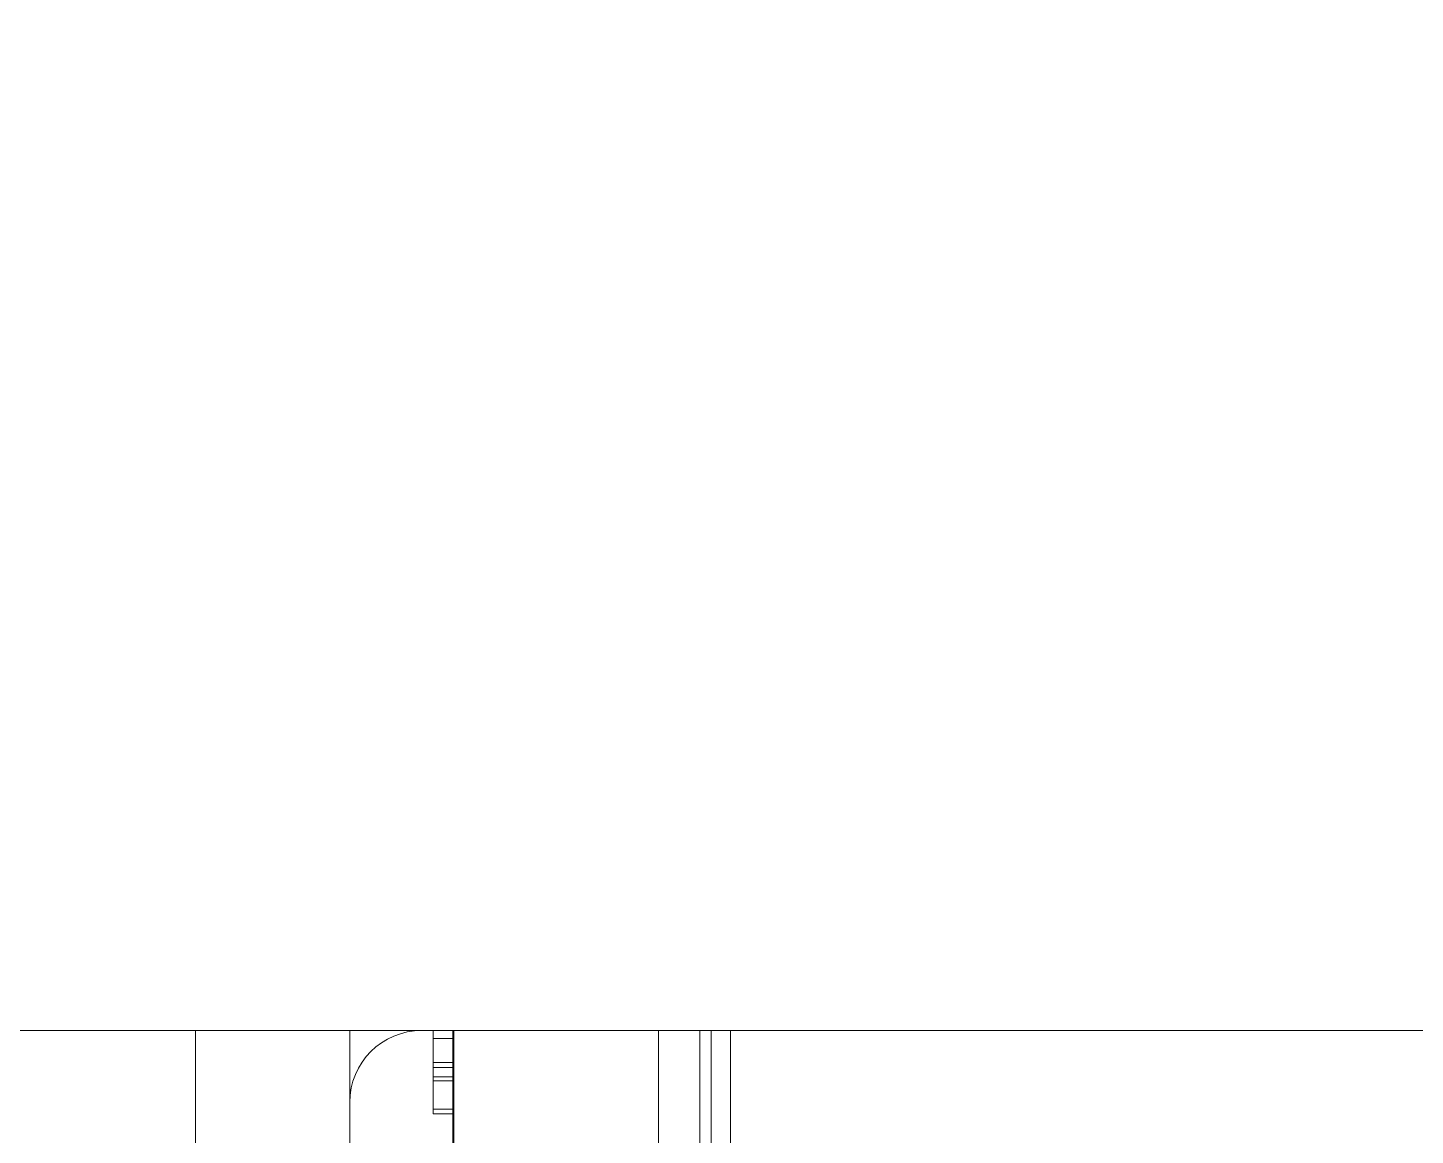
# Model space of a CAD drawing. Header units: millimetres. Extents: x -50460 to 50460, y -35640 to 35640.
# Drawn here: x -35184.37 to -35170.89, y 21175.93 to 21186.68 of the extents above; entities that cross this region are included whole.
import ezdxf

# ---------------------------------------------------------------- set-up
doc = ezdxf.new("R2010")
doc.units = ezdxf.units.MM
doc.set_wipeout_variables(frame=1)
for name, color, linetype, lineweight in [('EB0', 7, 'Continuous', 15), ('尺寸线层', 4, 'Continuous', 18), ('粗实线层', 7, 'Continuous', 15), ('粗实线层_1', 7, 'Continuous', 15)]:
    doc.layers.add(name, color=color, linetype=linetype, lineweight=lineweight)

# ---------------------------------------------------------------- blocks, each defined once
blk = doc.blocks.new('*X891')
at = {"layer": '粗实线层'}
blk.add_line((12, -10), (12, -177), dxfattribs=at)
blk = doc.blocks.new('*X888')
at = {"layer": '粗实线层_1'}
blk.add_blockref('*X891', (9, -39.5), dxfattribs=at)
blk = doc.blocks.new('*X893')
at = {"layer": '粗实线层'}
for p, q in [((0, -57.75), (0, -42.5)), ((0.7, -42.5), (0.7, -52.5)), ((1.01, -42.5), (1.01, -82.5)), ((3, -42.5), (3, -65.3)), ((3.4, -60.75), (3.4, -42.5)), ((3.51, -42.5), (3.51, -85)), ((3.51, -85), (3.51, -42.5)), ((3.7, -66), (3.7, -42.5)), ((0.81, -42.764), (1.01, -42.764)), ((0.81, -42.797), (0.81, -42.764)), ((0.81, -42.767), (1.01, -42.767)), ((0.81, -42.797), (1.01, -42.797)), ((0.81, -43.167), (0.81, -42.797)), ((1, -44.018), (1, -42.764)), ((0.81, -43.03), (1.01, -43.03)), ((0.81, -43.106), (1.01, -43.106)), ((0.81, -43.134), (1.01, -43.134)), ((0.81, -43.136), (1.01, -43.136)), ((0.81, -43.146), (1.01, -43.146)), ((0.81, -43.167), (0.81, -43.164)), ((0.81, -43.167), (1.01, -43.167)), ((0.81, -43.171), (0.81, -43.167)), ((0.81, -43.176), (0.81, -43.171)), ((0.81, -43.18), (0.81, -43.176)), ((0.81, -43.185), (0.81, -43.18)), ((0.81, -43.19), (0.81, -43.185)), ((0.81, -43.195), (0.81, -43.19)), ((0.81, -43.201), (0.81, -43.195)), ((0.81, -43.206), (0.81, -43.201)), ((0.81, -43.212), (0.81, -43.206)), ((0.81, -43.218), (0.81, -43.212)), ((0.81, -43.224), (0.81, -43.218)), ((0.81, -43.23), (0.81, -43.224)), ((0.81, -43.236), (0.81, -43.23)), ((0.81, -43.236), (1.01, -43.236)), ((0.81, -43.522), (0.81, -43.236)), ((0.81, -43.238), (0.81, -43.238)), ((0.81, -43.238), (1.01, -43.238)), ((0.81, -43.522), (1.01, -43.522)), ((0.81, -43.529), (0.81, -43.522)), ((0.81, -43.535), (0.81, -43.529)), ((0.81, -43.542), (0.81, -43.535)), ((0.81, -43.549), (0.81, -43.542)), ((0.81, -43.555), (0.81, -43.549)), ((0.81, -43.561), (0.81, -43.555)), ((0.81, -43.568), (0.81, -43.561)), ((0.81, -43.574), (0.81, -43.568)), ((0.81, -43.58), (0.81, -43.574)), ((0.81, -43.585), (0.81, -43.58)), ((0.81, -43.59), (0.81, -43.585)), ((0.81, -43.595), (0.81, -43.59)), ((0.81, -43.6), (0.81, -43.595)), ((0.81, -43.604), (0.81, -43.6)), ((0.81, -43.608), (0.81, -43.604)), ((0.81, -43.611), (0.81, -43.608)), ((0.81, -43.614), (0.81, -43.611)), ((0.81, -43.616), (0.81, -43.614)), ((0.81, -43.618), (0.81, -43.616)), ((0.81, -43.617), (1.01, -43.617)), ((0.81, -43.62), (0.81, -43.618)), ((0.81, -43.622), (0.81, -43.62)), ((0.81, -43.623), (0.81, -43.622)), ((0.81, -43.624), (0.81, -43.623)), ((0.81, -43.625), (0.81, -43.624)), ((0.81, -43.626), (0.81, -43.625)), ((0.81, -43.625), (0.81, -43.625)), ((0.81, -43.626), (1.01, -43.626)), ((0.81, -43.626), (0.81, -43.626)), ((0.81, -43.646), (0.81, -43.626)), ((0.81, -43.646), (1.01, -43.646)), ((0.81, -44.018), (0.81, -43.646)), ((0.81, -43.976), (1.01, -43.976)), ((0.81, -43.983), (0.81, -43.983)), ((0.81, -43.983), (1.01, -43.983)), ((0.81, -43.995), (1.01, -43.995)), ((0.81, -44.018), (1.01, -44.018)), ((1, -44.254), (1, -44.018)), ((0.81, -44.254), (1.01, -44.254)), ((0.81, -44.325), (0.81, -44.254)), ((0.81, -44.325), (1.01, -44.325)), ((0.81, -44.335), (0.81, -44.325)), ((0.81, -44.335), (1.01, -44.335)), ((0.81, -44.339), (0.81, -44.335)), ((0.81, -44.344), (0.81, -44.339)), ((0.81, -44.35), (0.81, -44.344)), ((1, -45.541), (1, -44.254)), ((0.81, -44.356), (0.81, -44.35)), ((0.81, -44.363), (0.81, -44.356)), ((0.81, -44.371), (0.81, -44.363)), ((0.81, -44.38), (0.81, -44.371)), ((0.81, -44.39), (0.81, -44.38)), ((0.81, -44.401), (0.81, -44.39)), ((0.81, -44.412), (0.81, -44.401)), ((0.81, -44.425), (0.81, -44.412)), ((0.81, -44.438), (0.81, -44.425)), ((0.81, -44.452), (0.81, -44.438)), ((0.81, -44.467), (0.81, -44.452)), ((0.81, -44.483), (0.81, -44.467)), ((0.81, -44.499), (0.81, -44.483)), ((0.81, -44.516), (0.81, -44.499)), ((0.81, -44.533), (0.81, -44.516)), ((0.81, -44.551), (0.81, -44.533)), ((0.81, -44.569), (0.81, -44.551)), ((0.81, -44.587), (0.81, -44.569)), ((0.81, -44.605), (0.81, -44.587)), ((0.81, -44.623), (0.81, -44.605)), ((0.81, -44.642), (0.81, -44.623)), ((0.81, -44.627), (1.01, -44.627)), ((0.81, -44.66), (0.81, -44.642)), ((0.81, -44.678), (0.81, -44.66)), ((0.81, -44.697), (0.81, -44.678)), ((0.81, -44.693), (1.01, -44.693)), ((0.81, -44.697), (1.01, -44.697)), ((0.81, -45.206), (0.81, -44.697)), ((0.81, -44.818), (1.01, -44.818)), ((0.81, -45.048), (1.01, -45.048)), ((0.81, -45.1), (0.81, -45.1)), ((0.81, -45.1), (1.01, -45.1)), ((0.81, -45.163), (1.01, -45.163)), ((0.81, -45.206), (1.01, -45.206)), ((0.81, -45.225), (0.81, -45.206)), ((0.81, -45.244), (0.81, -45.225)), ((0.81, -45.262), (0.81, -45.244)), ((0.81, -45.281), (0.81, -45.262)), ((0.81, -45.299), (0.81, -45.281)), ((0.81, -45.317), (0.81, -45.299)), ((0.81, -45.335), (0.81, -45.317)), ((0.81, -45.352), (0.81, -45.335)), ((0.81, -45.37), (0.81, -45.352)), ((0.81, -45.386), (0.81, -45.37)), ((0.81, -45.403), (0.81, -45.386)), ((0.81, -45.418), (0.81, -45.403)), ((0.81, -45.433), (0.81, -45.418)), ((0.81, -45.447), (0.81, -45.433)), ((0.81, -45.46), (0.81, -45.447)), ((0.81, -45.472), (0.81, -45.46)), ((0.81, -45.471), (1.01, -45.471)), ((0.81, -45.483), (0.81, -45.472)), ((0.81, -45.493), (0.81, -45.483)), ((0.81, -45.502), (0.81, -45.493)), ((0.81, -45.51), (0.81, -45.502)), ((0.81, -45.517), (0.81, -45.51)), ((0.81, -45.523), (0.81, -45.517)), ((0.81, -45.528), (0.81, -45.523)), ((0.81, -45.532), (0.81, -45.528)), ((0.81, -45.535), (0.81, -45.532)), ((0.81, -45.538), (0.81, -45.535)), ((0.81, -45.54), (0.81, -45.538)), ((0.81, -45.54), (1.01, -45.54)), ((0.81, -45.541), (0.81, -45.54)), ((0.81, -45.541), (1.01, -45.541)), ((1, -45.788), (1, -45.541)), ((0.81, -45.788), (1.01, -45.788)), ((0.81, -45.867), (0.81, -45.788)), ((1, -47.112), (1, -45.788)), ((0.81, -45.867), (1.01, -45.867)), ((0.81, -45.88), (0.81, -45.867)), ((0.81, -45.88), (1.01, -45.88)), ((0.81, -45.887), (0.81, -45.88)), ((0.81, -45.895), (0.81, -45.887)), ((0.81, -45.904), (0.81, -45.895)), ((0.81, -45.915), (0.81, -45.904)), ((0.81, -45.927), (0.81, -45.915)), ((0.81, -45.941), (0.81, -45.927)), ((0.81, -45.956), (0.81, -45.941)), ((0.81, -45.972), (0.81, -45.956)), ((0.81, -45.99), (0.81, -45.972)), ((0.81, -46.009), (0.81, -45.99)), ((0.81, -46.029), (0.81, -46.009)), ((0.81, -46.05), (0.81, -46.029)), ((0.81, -46.072), (0.81, -46.05)), ((0.81, -46.094), (0.81, -46.072)), ((0.81, -46.075), (1.01, -46.075)), ((0.81, -46.117), (0.81, -46.094)), ((0.81, -46.14), (0.81, -46.117)), ((0.81, -46.163), (0.81, -46.14)), ((0.81, -46.186), (0.81, -46.163)), ((0.81, -46.163), (0.827, -46.163)), ((0.81, -46.164), (1.01, -46.164)), ((0.81, -46.184), (1.01, -46.184)), ((0.81, -46.209), (0.81, -46.186)), ((0.81, -46.209), (1.01, -46.209)), ((0.81, -46.275), (0.81, -46.209)), ((0.81, -46.219), (1.01, -46.219)), ((0.81, -46.23), (1.01, -46.23)), ((0.827, -46.163), (0.843, -46.163)), ((0.843, -46.163), (0.86, -46.163)), ((0.86, -46.163), (0.877, -46.163)), ((0.877, -46.163), (0.893, -46.163)), ((0.893, -46.163), (0.91, -46.163)), ((0.91, -46.163), (0.927, -46.163)), ((0.927, -46.163), (0.943, -46.163)), ((0.943, -46.163), (0.96, -46.163)), ((0.96, -46.163), (0.977, -46.163)), ((0.977, -46.163), (0.993, -46.163)), ((0.993, -46.163), (1.01, -46.163)), ((1.01, -46.163), (1.01, -46.163)), ((1.01, -46.163), (1.01, -46.163)), ((1.01, -46.163), (1.01, -46.163)), ((1.01, -46.163), (1.01, -46.164)), ((1.01, -46.164), (1.01, -46.164)), ((1.01, -46.164), (1.01, -46.164)), ((1.01, -46.164), (1.01, -46.184)), ((1.01, -46.184), (1.01, -46.188)), ((1.01, -46.188), (1.01, -46.199)), ((1.01, -46.199), (1.01, -46.218)), ((1.01, -46.218), (1.01, -46.241)), ((0.81, -46.25), (0.81, -46.25)), ((0.81, -46.25), (1.01, -46.25)), ((0.81, -46.275), (1.01, -46.275)), ((0.81, -47.112), (0.81, -46.275)), ((0.81, -46.289), (1.01, -46.289)), ((0.81, -46.314), (1.01, -46.314)), ((1.01, -46.241), (1.01, -46.265)), ((1.01, -46.265), (1.01, -46.289)), ((1.01, -46.289), (1.01, -46.664)), ((0.81, -46.593), (1.01, -46.593)), ((0.81, -46.609), (0.81, -46.609)), ((0.81, -46.609), (1.01, -46.609)), ((0.81, -46.664), (1.01, -46.664)), ((0.81, -46.693), (0.81, -46.693)), ((0.81, -46.693), (1.01, -46.693)), ((0.81, -46.712), (0.81, -46.712)), ((0.81, -46.712), (1.01, -46.712)), ((0.81, -46.712), (1.01, -46.712)), ((1.01, -46.664), (1.01, -46.679)), ((1.01, -46.679), (1.01, -46.693)), ((1.01, -46.693), (1.01, -46.703)), ((1.01, -46.703), (1.01, -46.709)), ((1.01, -46.709), (1.01, -46.712)), ((1.01, -46.712), (1.01, -46.712)), ((0.81, -47.001), (1.01, -47.001)), ((0.81, -47.032), (1.01, -47.032)), ((0.81, -47.034), (0.827, -47.034)), ((0.827, -47.034), (0.843, -47.034)), ((0.843, -47.034), (0.86, -47.034)), ((0.86, -47.034), (0.877, -47.034)), ((0.877, -47.034), (0.893, -47.034)), ((0.893, -47.034), (0.91, -47.034)), ((0.91, -47.034), (0.927, -47.034)), ((0.927, -47.034), (0.943, -47.034)), ((0.943, -47.034), (0.96, -47.034)), ((0.96, -47.034), (0.977, -47.034)), ((0.977, -47.034), (0.993, -47.034)), ((0.993, -47.034), (1.01, -47.034)), ((0.81, -47.076), (1.01, -47.076)), ((0.81, -47.112), (1.01, -47.112)), ((1, -47.205), (1, -47.112)), ((0.81, -47.205), (1.01, -47.205)), ((0.81, -47.372), (0.81, -47.205)), ((1, -49.196), (1, -47.205)), ((0.81, -47.372), (1.01, -47.372)), ((0.81, -47.376), (0.81, -47.372)), ((0.81, -47.379), (0.81, -47.376)), ((0.81, -47.384), (0.81, -47.379)), ((0.81, -47.389), (0.81, -47.384)), ((0.81, -47.395), (0.81, -47.389)), ((0.81, -47.402), (0.81, -47.395)), ((0.81, -47.41), (0.81, -47.402)), ((0.81, -47.419), (0.81, -47.41)), ((0.81, -47.428), (0.81, -47.419)), ((0.81, -47.44), (0.81, -47.428)), ((0.81, -47.451), (0.81, -47.44)), ((0.81, -47.451), (1.01, -47.451)), ((0.81, -47.464), (0.81, -47.451)), ((0.81, -47.477), (0.81, -47.464)), ((0.81, -47.491), (0.81, -47.477)), ((0.81, -47.505), (0.81, -47.491)), ((0.81, -47.52), (0.81, -47.505)), ((0.81, -47.536), (0.81, -47.52)), ((0.81, -47.552), (0.81, -47.536)), ((0.81, -47.568), (0.81, -47.552)), ((0.81, -47.585), (0.81, -47.568)), ((0.81, -47.573), (1.01, -47.573)), ((0.81, -47.603), (0.81, -47.585)), ((0.81, -47.62), (0.81, -47.603)), ((0.81, -47.638), (0.81, -47.62)), ((0.81, -47.656), (0.81, -47.638)), ((0.81, -47.675), (0.81, -47.656)), ((0.81, -47.693), (0.81, -47.675)), ((0.81, -47.711), (0.81, -47.693)), ((0.81, -47.729), (0.81, -47.711)), ((0.81, -47.722), (1.01, -47.722)), ((0.81, -47.748), (0.81, -47.729)), ((0.81, -47.766), (0.81, -47.748)), ((0.81, -47.766), (1.01, -47.766)), ((0.81, -48.048), (0.81, -47.766)), ((0.81, -47.838), (1.01, -47.838)), ((0.81, -47.928), (0.81, -47.928)), ((0.81, -47.928), (1.01, -47.928)), ((0.81, -47.997), (1.01, -47.997)), ((0.81, -48.048), (1.01, -48.048)), ((0.81, -48.07), (0.81, -48.048)), ((0.81, -48.092), (0.81, -48.07)), ((0.81, -48.08), (0.81, -48.08)), ((0.81, -48.08), (1.01, -48.08)), ((0.81, -48.082), (0.827, -48.082)), ((0.81, -48.114), (0.81, -48.092)), ((0.81, -48.135), (0.81, -48.114)), ((0.827, -48.082), (0.843, -48.082)), ((0.843, -48.082), (0.86, -48.082)), ((0.86, -48.082), (0.877, -48.082)), ((0.877, -48.082), (0.893, -48.082)), ((0.893, -48.082), (0.91, -48.082)), ((0.91, -48.082), (0.927, -48.082)), ((0.927, -48.082), (0.943, -48.082)), ((0.943, -48.082), (0.96, -48.082)), ((0.96, -48.082), (0.977, -48.082)), ((0.977, -48.082), (0.993, -48.082)), ((0.993, -48.082), (1.01, -48.082)), ((0.81, -48.156), (0.81, -48.135)), ((0.81, -48.177), (0.81, -48.156)), ((0.81, -48.197), (0.81, -48.177)), ((0.81, -48.217), (0.81, -48.197)), ((0.81, -48.236), (0.81, -48.217)), ((0.81, -48.253), (0.81, -48.236)), ((0.81, -48.269), (0.81, -48.253)), ((0.81, -48.284), (0.81, -48.269)), ((0.81, -48.297), (0.81, -48.284)), ((0.81, -48.296), (1.01, -48.296)), ((0.81, -48.307), (0.81, -48.297)), ((0.81, -48.316), (0.81, -48.307)), ((0.81, -48.316), (1.01, -48.316)), ((0.81, -48.331), (0.81, -48.316)), ((0.81, -48.347), (0.81, -48.331)), ((0.81, -48.365), (0.81, -48.347)), ((0.81, -48.384), (0.81, -48.365)), ((0.81, -48.404), (0.81, -48.384)), ((0.81, -48.425), (0.81, -48.404)), ((0.81, -48.446), (0.81, -48.425)), ((0.81, -48.468), (0.81, -48.446)), ((0.81, -48.449), (1.01, -48.449)), ((0.81, -48.49), (0.81, -48.468)), ((0.81, -48.512), (0.81, -48.49)), ((0.81, -48.535), (0.81, -48.512)), ((0.81, -48.557), (0.81, -48.535)), ((0.81, -48.545), (1.01, -48.545)), ((0.81, -48.579), (0.81, -48.557)), ((0.81, -48.602), (0.81, -48.579)), ((0.81, -48.624), (0.81, -48.602)), ((0.81, -48.624), (1.01, -48.624)), ((0.81, -48.906), (0.81, -48.624)), ((0.81, -48.654), (0.81, -48.654)), ((0.81, -48.654), (1.01, -48.654)), ((0.81, -48.729), (1.01, -48.729)), ((0.81, -48.807), (0.81, -48.807)), ((0.81, -48.807), (1.01, -48.807)), ((0.81, -48.807), (0.827, -48.807)), ((0.81, -48.906), (1.01, -48.906)), ((0.81, -48.924), (0.81, -48.906)), ((0.81, -48.942), (0.81, -48.924)), ((0.827, -48.807), (0.843, -48.807)), ((0.843, -48.807), (0.86, -48.807)), ((0.86, -48.807), (0.877, -48.807)), ((0.877, -48.807), (0.893, -48.807)), ((0.893, -48.807), (0.91, -48.807)), ((0.91, -48.807), (0.927, -48.807)), ((0.927, -48.807), (0.943, -48.807)), ((0.943, -48.807), (0.96, -48.807)), ((0.96, -48.807), (0.977, -48.807)), ((0.977, -48.807), (0.993, -48.807)), ((0.993, -48.807), (1.01, -48.807)), ((0.81, -48.959), (0.81, -48.942)), ((0.81, -48.977), (0.81, -48.959)), ((0.81, -48.994), (0.81, -48.977)), ((0.81, -49.011), (0.81, -48.994)), ((0.81, -49.027), (0.81, -49.011)), ((0.81, -49.019), (1.01, -49.019)), ((0.81, -49.043), (0.81, -49.027)), ((0.81, -49.059), (0.81, -49.043)), ((0.81, -49.073), (0.81, -49.059)), ((0.81, -49.087), (0.81, -49.073)), ((0.81, -49.101), (0.81, -49.087)), ((0.81, -49.113), (0.81, -49.101)), ((0.81, -49.125), (0.81, -49.113)), ((0.81, -49.136), (0.81, -49.125)), ((0.81, -49.147), (0.81, -49.136)), ((0.81, -49.156), (0.81, -49.147)), ((0.81, -49.165), (0.81, -49.156)), ((0.81, -49.173), (0.81, -49.165)), ((0.81, -49.173), (1.01, -49.173)), ((0.81, -49.181), (0.81, -49.173)), ((0.81, -49.187), (0.81, -49.181)), ((0.81, -49.192), (0.81, -49.187)), ((0.81, -49.19), (1.01, -49.19)), ((0.81, -49.194), (0.81, -49.192)), ((0.81, -49.196), (0.81, -49.194)), ((0.81, -49.196), (0.81, -49.196)), ((0.81, -49.196), (0.827, -49.196)), ((0.827, -49.196), (0.843, -49.196)), ((0.843, -49.196), (0.86, -49.196)), ((0.86, -49.196), (0.877, -49.196)), ((0.877, -49.196), (0.893, -49.196)), ((0.893, -49.196), (0.91, -49.196)), ((0.91, -49.196), (0.927, -49.196)), ((0.927, -49.196), (0.943, -49.196)), ((0.943, -49.196), (0.96, -49.196)), ((0.96, -49.196), (0.977, -49.196)), ((0.977, -49.196), (0.993, -49.196)), ((0.993, -49.196), (1.01, -49.196)), ((1, -49.449), (1, -49.196)), ((0.81, -49.449), (1.01, -49.449)), ((0.81, -49.532), (0.81, -49.449)), ((0.81, -49.457), (0.81, -49.457)), ((0.81, -49.457), (1.01, -49.457)), ((1, -51.549), (1, -49.449)), ((0.81, -49.532), (1.01, -49.532)), ((0.81, -49.779), (0.81, -49.532)), ((0.81, -49.607), (1.01, -49.607)), ((0.81, -49.683), (0.81, -49.683)), ((0.81, -49.683), (1.01, -49.683)), ((0.81, -49.685), (0.827, -49.685)), ((0.827, -49.685), (0.843, -49.685)), ((0.843, -49.685), (0.86, -49.685)), ((0.86, -49.685), (0.877, -49.685)), ((0.877, -49.685), (0.893, -49.685)), ((0.893, -49.685), (0.91, -49.685)), ((0.91, -49.685), (0.927, -49.685)), ((0.927, -49.685), (0.943, -49.685)), ((0.943, -49.685), (0.96, -49.685)), ((0.96, -49.685), (0.977, -49.685)), ((0.977, -49.685), (0.993, -49.685)), ((0.993, -49.685), (1.01, -49.685)), ((0.81, -49.779), (1.01, -49.779)), ((0.81, -49.801), (0.81, -49.779)), ((0.81, -49.823), (0.81, -49.801)), ((0.81, -49.819), (1.01, -49.819)), ((0.81, -49.845), (0.81, -49.823)), ((0.81, -49.867), (0.81, -49.845)), ((0.81, -49.888), (0.81, -49.867)), ((0.81, -49.909), (0.81, -49.888)), ((0.81, -49.929), (0.81, -49.909)), ((0.81, -49.949), (0.81, -49.929)), ((0.81, -49.967), (0.81, -49.949)), ((0.81, -49.985), (0.81, -49.967)), ((0.81, -50.001), (0.81, -49.985)), ((0.81, -50.016), (0.81, -50.001)), ((0.81, -50.03), (0.81, -50.016)), ((0.81, -50.042), (0.81, -50.03)), ((0.81, -50.052), (0.81, -50.042)), ((0.81, -50.06), (0.81, -50.052)), ((0.81, -50.054), (0.81, -50.054)), ((0.81, -50.054), (1.01, -50.054)), ((0.81, -50.155), (0.81, -50.054)), ((0.81, -50.067), (0.81, -50.06)), ((0.81, -50.062), (1.01, -50.062)), ((0.81, -50.072), (0.81, -50.067)), ((0.81, -50.075), (0.81, -50.072)), ((0.81, -50.077), (0.81, -50.075)), ((0.81, -50.078), (0.81, -50.077)), ((0.81, -50.078), (0.827, -50.078)), ((0.827, -50.078), (0.843, -50.078)), ((0.843, -50.078), (0.86, -50.078)), ((0.86, -50.078), (0.877, -50.078)), ((0.877, -50.078), (0.893, -50.078)), ((0.893, -50.078), (0.91, -50.078)), ((0.91, -50.078), (0.927, -50.078)), ((0.927, -50.078), (0.943, -50.078)), ((0.943, -50.078), (0.96, -50.078)), ((0.96, -50.078), (0.977, -50.078)), ((0.977, -50.078), (0.993, -50.078)), ((0.993, -50.078), (1.01, -50.078)), ((0.81, -50.155), (1.01, -50.155)), ((0.81, -50.244), (0.81, -50.155)), ((0.81, -50.244), (1.01, -50.244)), ((0.81, -50.331), (0.81, -50.244)), ((0.81, -50.331), (1.01, -50.331)), ((0.81, -50.336), (0.81, -50.331)), ((0.81, -50.341), (0.81, -50.336)), ((0.81, -50.347), (0.81, -50.341)), ((0.81, -50.354), (0.81, -50.347)), ((0.81, -50.362), (0.81, -50.354)), ((0.81, -50.371), (0.81, -50.362)), ((0.81, -50.381), (0.81, -50.371)), ((0.81, -50.391), (0.81, -50.381)), ((0.81, -50.402), (0.81, -50.391)), ((0.81, -50.414), (0.81, -50.402)), ((0.81, -50.426), (0.81, -50.414)), ((0.81, -50.44), (0.81, -50.426)), ((0.81, -50.453), (0.81, -50.44)), ((0.81, -50.467), (0.81, -50.453)), ((0.81, -50.482), (0.81, -50.467)), ((0.81, -50.497), (0.81, -50.482)), ((0.81, -50.512), (0.81, -50.497)), ((0.81, -50.528), (0.81, -50.512)), ((0.81, -50.544), (0.81, -50.528)), ((0.81, -50.561), (0.81, -50.544)), ((0.81, -50.578), (0.81, -50.561)), ((0.81, -50.595), (0.81, -50.578)), ((0.81, -50.612), (0.81, -50.595)), ((0.81, -50.629), (0.81, -50.612)), ((0.81, -50.647), (0.81, -50.629)), ((0.81, -50.639), (1.01, -50.639)), ((0.81, -50.664), (0.81, -50.647)), ((0.81, -50.648), (1.01, -50.648)), ((0.81, -50.682), (0.81, -50.664)), ((0.81, -50.699), (0.81, -50.682)), ((1.01, -50.639), (1.01, -50.648)), ((1.01, -50.648), (1.01, -50.657)), ((1.01, -50.657), (1.01, -50.671)), ((1.01, -50.671), (1.01, -50.691)), ((0.81, -50.717), (0.81, -50.699)), ((0.81, -50.734), (0.81, -50.717)), ((0.81, -50.751), (0.81, -50.734)), ((0.81, -50.751), (1.01, -50.751)), ((0.81, -51.289), (0.81, -50.751)), ((0.81, -50.772), (1.01, -50.772)), ((1.01, -50.691), (1.01, -50.717)), ((1.01, -50.717), (1.01, -50.744)), ((1.01, -50.744), (1.01, -50.772)), ((1.01, -50.772), (1.01, -51.085)), ((0.81, -50.927), (1.01, -50.927)), ((0.81, -50.938), (0.81, -50.938)), ((0.81, -50.938), (1.01, -50.938)), ((0.81, -51.001), (0.81, -51.001)), ((0.81, -51.001), (1.01, -51.001)), ((0.81, -51.014), (1.01, -51.014)), ((0.81, -51.085), (1.01, -51.085)), ((1.01, -51.085), (1.01, -51.091)), ((0.81, -51.107), (0.81, -51.107)), ((0.81, -51.107), (1.01, -51.107)), ((0.81, -51.161), (0.81, -51.161)), ((0.81, -51.161), (1.01, -51.161)), ((0.81, -51.164), (0.827, -51.164)), ((0.827, -51.164), (0.843, -51.164)), ((0.843, -51.164), (0.86, -51.164)), ((0.86, -51.164), (0.877, -51.164)), ((0.877, -51.164), (0.893, -51.164)), ((0.893, -51.164), (0.91, -51.164)), ((0.91, -51.164), (0.927, -51.164)), ((0.927, -51.164), (0.943, -51.164)), ((0.943, -51.164), (0.96, -51.164)), ((0.96, -51.164), (0.977, -51.164)), ((0.977, -51.164), (0.993, -51.164)), ((0.993, -51.164), (1.01, -51.164)), ((1.01, -51.091), (1.01, -51.098)), ((1.01, -51.098), (1.01, -51.104)), ((1.01, -51.104), (1.01, -51.111)), ((1.01, -51.111), (1.01, -51.117)), ((1.01, -51.117), (1.01, -51.122)), ((1.01, -51.122), (1.01, -51.128)), ((1.01, -51.128), (1.01, -51.133)), ((1.01, -51.133), (1.01, -51.138)), ((1.01, -51.138), (1.01, -51.142)), ((1.01, -51.142), (1.01, -51.146)), ((1.01, -51.146), (1.01, -51.15)), ((1.01, -51.15), (1.01, -51.153)), ((1.01, -51.153), (1.01, -51.156)), ((1.01, -51.156), (1.01, -51.159)), ((1.01, -51.159), (1.01, -51.161)), ((1.01, -51.161), (1.01, -51.163)), ((1.01, -51.163), (1.01, -51.163)), ((1.01, -51.163), (1.01, -51.164)), ((0.81, -51.289), (1.01, -51.289)), ((0.81, -51.306), (0.81, -51.289)), ((0.81, -51.324), (0.81, -51.306)), ((0.81, -51.341), (0.81, -51.324)), ((0.81, -51.357), (0.81, -51.341)), ((0.81, -51.347), (1.01, -51.347)), ((0.81, -51.373), (0.81, -51.357)), ((0.81, -51.389), (0.81, -51.373)), ((0.81, -51.404), (0.81, -51.389)), ((0.81, -51.419), (0.81, -51.404)), ((0.81, -51.433), (0.81, -51.419)), ((0.81, -51.446), (0.81, -51.433)), ((0.81, -51.458), (0.81, -51.446)), ((0.81, -51.47), (0.81, -51.458)), ((0.81, -51.481), (0.81, -51.47)), ((0.81, -51.491), (0.81, -51.481)), ((0.81, -51.501), (0.81, -51.491)), ((0.81, -51.51), (0.81, -51.501)), ((0.81, -51.518), (0.81, -51.51)), ((0.81, -51.525), (0.81, -51.518)), ((0.81, -51.531), (0.81, -51.525)), ((0.81, -51.537), (0.81, -51.531)), ((0.81, -51.541), (0.81, -51.537)), ((0.81, -51.538), (1.01, -51.538)), ((0.81, -51.545), (0.81, -51.541)), ((0.81, -51.547), (0.81, -51.545)), ((0.81, -51.549), (0.81, -51.547)), ((0.81, -51.549), (0.81, -51.549)), ((0.81, -51.549), (0.827, -51.549)), ((0.81, -51.595), (0.81, -51.594)), ((0.81, -51.594), (0.827, -51.594)), ((0.81, -51.599), (0.81, -51.595)), ((0.81, -51.604), (0.81, -51.599)), ((0.81, -51.611), (0.81, -51.604)), ((0.81, -51.619), (0.81, -51.611)), ((0.81, -51.628), (0.81, -51.619)), ((0.827, -51.549), (0.843, -51.549)), ((0.827, -51.594), (0.843, -51.594)), ((0.843, -51.549), (0.86, -51.549)), ((0.843, -51.594), (0.86, -51.594)), ((0.86, -51.549), (0.877, -51.549)), ((0.86, -51.594), (0.877, -51.594)), ((0.877, -51.549), (0.893, -51.549)), ((0.877, -51.594), (0.893, -51.594)), ((0.893, -51.549), (0.91, -51.549)), ((0.893, -51.594), (0.91, -51.594)), ((0.91, -51.549), (0.927, -51.549)), ((0.91, -51.594), (0.927, -51.594)), ((0.927, -51.549), (0.943, -51.549)), ((0.927, -51.594), (0.943, -51.594)), ((0.943, -51.549), (0.96, -51.549)), ((0.943, -51.594), (0.96, -51.594)), ((0.96, -51.549), (0.977, -51.549)), ((0.96, -51.594), (0.977, -51.594)), ((0.977, -51.549), (0.993, -51.549)), ((0.977, -51.594), (0.993, -51.594)), ((0.993, -51.549), (1.01, -51.549)), ((0.993, -51.594), (1.01, -51.594)), ((1, -51.594), (1, -51.549)), ((1, -53.309), (1, -51.594)), ((0.81, -51.637), (0.81, -51.628)), ((0.81, -51.637), (1.01, -51.637)), ((0.81, -51.825), (0.81, -51.637)), ((0.81, -51.825), (1.01, -51.825)), ((0.81, -52.067), (0.81, -51.825)), ((0.81, -51.902), (1.01, -51.902)), ((0.81, -52.041), (0.827, -52.041)), ((0.81, -52.043), (1.01, -52.043)), ((0.81, -52.067), (1.01, -52.067)), ((0.81, -52.193), (0.81, -52.067)), ((0.81, -52.144), (0.81, -52.144)), ((0.81, -52.144), (1.01, -52.144)), ((0.827, -52.041), (0.843, -52.041)), ((0.843, -52.041), (0.86, -52.041)), ((0.86, -52.041), (0.877, -52.041)), ((0.877, -52.041), (0.893, -52.041)), ((0.893, -52.041), (0.91, -52.041)), ((0.91, -52.041), (0.927, -52.041)), ((0.927, -52.041), (0.943, -52.041)), ((0.943, -52.041), (0.96, -52.041)), ((0.96, -52.041), (0.977, -52.041)), ((0.977, -52.041), (0.993, -52.041)), ((0.993, -52.041), (1.01, -52.041)), ((0.81, -52.193), (1.01, -52.193)), ((0.81, -52.952), (0.81, -52.193)), ((0.81, -52.228), (0.81, -52.228)), ((0.81, -52.228), (1.01, -52.228)), ((0.81, -52.364), (1.01, -52.364)), ((15.3, -52.5), (0.7, -52.5)), ((0.81, -52.447), (0.81, -52.447)), ((0.81, -52.447), (1.01, -52.447)), ((0.81, -52.577), (0.81, -52.577)), ((0.81, -52.577), (1.01, -52.577)), ((0.81, -52.81), (1.01, -52.81)), ((0.81, -52.859), (0.81, -52.859)), ((0.81, -52.859), (1.01, -52.859)), ((0.81, -52.861), (0.827, -52.861)), ((0.81, -52.952), (1.01, -52.952)), ((0.81, -52.981), (0.81, -52.952)), ((0.827, -52.861), (0.843, -52.861)), ((0.843, -52.861), (0.86, -52.861)), ((0.86, -52.861), (0.877, -52.861)), ((0.877, -52.861), (0.893, -52.861)), ((0.893, -52.861), (0.91, -52.861)), ((0.91, -52.861), (0.927, -52.861)), ((0.927, -52.861), (0.943, -52.861)), ((0.943, -52.861), (0.96, -52.861)), ((0.96, -52.861), (0.977, -52.861)), ((0.977, -52.861), (0.993, -52.861)), ((0.993, -52.861), (1.01, -52.861)), ((0.81, -53.01), (0.81, -52.981)), ((0.81, -52.991), (1.01, -52.991)), ((0.81, -53.039), (0.81, -53.01)), ((0.81, -53.067), (0.81, -53.039)), ((0.81, -53.095), (0.81, -53.067)), ((0.81, -53.123), (0.81, -53.095)), ((0.81, -53.149), (0.81, -53.123)), ((0.81, -53.175), (0.81, -53.149)), ((0.81, -53.2), (0.81, -53.175)), ((0.81, -53.223), (0.81, -53.2)), ((0.81, -53.244), (0.81, -53.223)), ((0.81, -53.262), (0.81, -53.244)), ((0.81, -53.278), (0.81, -53.262)), ((0.81, -53.266), (1.01, -53.266)), ((0.81, -53.29), (0.81, -53.278)), ((0.81, -53.299), (0.81, -53.29)), ((0.81, -53.305), (0.81, -53.299)), ((0.81, -53.308), (0.81, -53.305)), ((0.81, -53.309), (0.81, -53.308)), ((0.81, -53.309), (0.827, -53.309)), ((0.827, -53.309), (0.843, -53.309)), ((0.843, -53.309), (0.86, -53.309)), ((0.86, -53.309), (0.877, -53.309)), ((0.877, -53.309), (0.893, -53.309)), ((0.893, -53.309), (0.91, -53.309)), ((0.91, -53.309), (0.927, -53.309)), ((0.927, -53.309), (0.943, -53.309)), ((0.943, -53.309), (0.96, -53.309)), ((0.96, -53.309), (0.977, -53.309)), ((0.977, -53.309), (0.993, -53.309)), ((0.993, -53.309), (1.01, -53.309)), ((1, -53.858), (1, -53.309))]:
    blk.add_line(p, q, dxfattribs=at)
blk.add_arc((0.7, -53.2), 0.7, 90, 180, dxfattribs=at)
blk = doc.blocks.new('*X895')
at = {"layer": 'EB0'}
blk.add_line((0, -10), (138.5, -10), dxfattribs=at)
blk = doc.blocks.new('*X856')
at = {"layer": '粗实线层_1'}
for name, p in [('*X888', (-984, -231.784)), ('*X893', (-961.5, -367.284))]:
    blk.add_blockref(name, p, dxfattribs=at)
blk.add_wipeout([(-835, -409.784), (-835, -401.284), (-835, -401.284), (-836.5, -399.784), (-836.5, -399.784), (-881, -399.784), (-881, -399.784), (-893.5, -399.784), (-893.5, -399.784), (-975, -399.784), (-975, -399.784), (-975, -392.463), (-975, -392.463), (-986.223, -392.463), (-986.223, -392.463), (-986.304, -392.592), (-986.383, -392.723), (-986.46, -392.855), (-986.534, -392.988), (-986.606, -393.123), (-986.674, -393.259), (-986.741, -393.396), (-986.804, -393.535), (-986.865, -393.675), (-986.924, -393.816), (-986.979, -393.958), (-987.032, -394.101), (-987.082, -394.245), (-987.129, -394.39), (-987.174, -394.536), (-987.216, -394.683), (-987.255, -394.83), (-987.291, -394.979), (-987.324, -395.128), (-987.355, -395.277), (-987.382, -395.427), (-987.407, -395.578), (-987.429, -395.729), (-987.448, -395.88), (-987.464, -396.032), (-987.477, -396.184), (-987.487, -396.336), (-987.494, -396.488), (-987.499, -396.641), (-987.5, -396.793), (-987.5, -396.793), (-987.5, -409.784), (-987.5, -409.784), (-987.5, -422.774), (-987.5, -422.774), (-987.499, -422.927), (-987.494, -423.079), (-987.487, -423.232), (-987.477, -423.384), (-987.464, -423.536), (-987.448, -423.688), (-987.429, -423.839), (-987.407, -423.99), (-987.382, -424.141), (-987.355, -424.291), (-987.324, -424.44), (-987.291, -424.589), (-987.255, -424.737), (-987.216, -424.885), (-987.174, -425.032), (-987.129, -425.177), (-987.082, -425.322), (-987.032, -425.467), (-986.979, -425.61), (-986.924, -425.752), (-986.865, -425.893), (-986.804, -426.033), (-986.741, -426.171), (-986.674, -426.309), (-986.606, -426.445), (-986.534, -426.58), (-986.46, -426.713), (-986.383, -426.845), (-986.304, -426.975), (-986.223, -427.104), (-986.223, -427.104), (-975, -427.104), (-975, -427.104), (-975, -419.784), (-975, -419.784), (-893.5, -419.784), (-893.5, -419.784), (-881, -419.784), (-881, -419.784), (-836.5, -419.784), (-836.5, -419.784), (-835, -418.284), (-835, -418.284)]).dxf.layer = '粗实线层_1'
blk.add_blockref('*X895', (-975, -409.784), dxfattribs=at)
blk = doc.blocks.new('*X805')
at = {"layer": 'EB0'}
blk.add_line((-2380, 407.5), (-2840, 407.5), dxfattribs=at)
at = {"layer": '尺寸线层'}
blk.add_blockref('*X856', (-1515, 819.783), dxfattribs=at)

msp = doc.modelspace()

# ---------------------------------------------------------------- block references
at = {"layer": '尺寸线层'}
msp.add_blockref('*X805', (-32704.742, 20776.945), dxfattribs=at)

doc.saveas('drawing.dxf')
